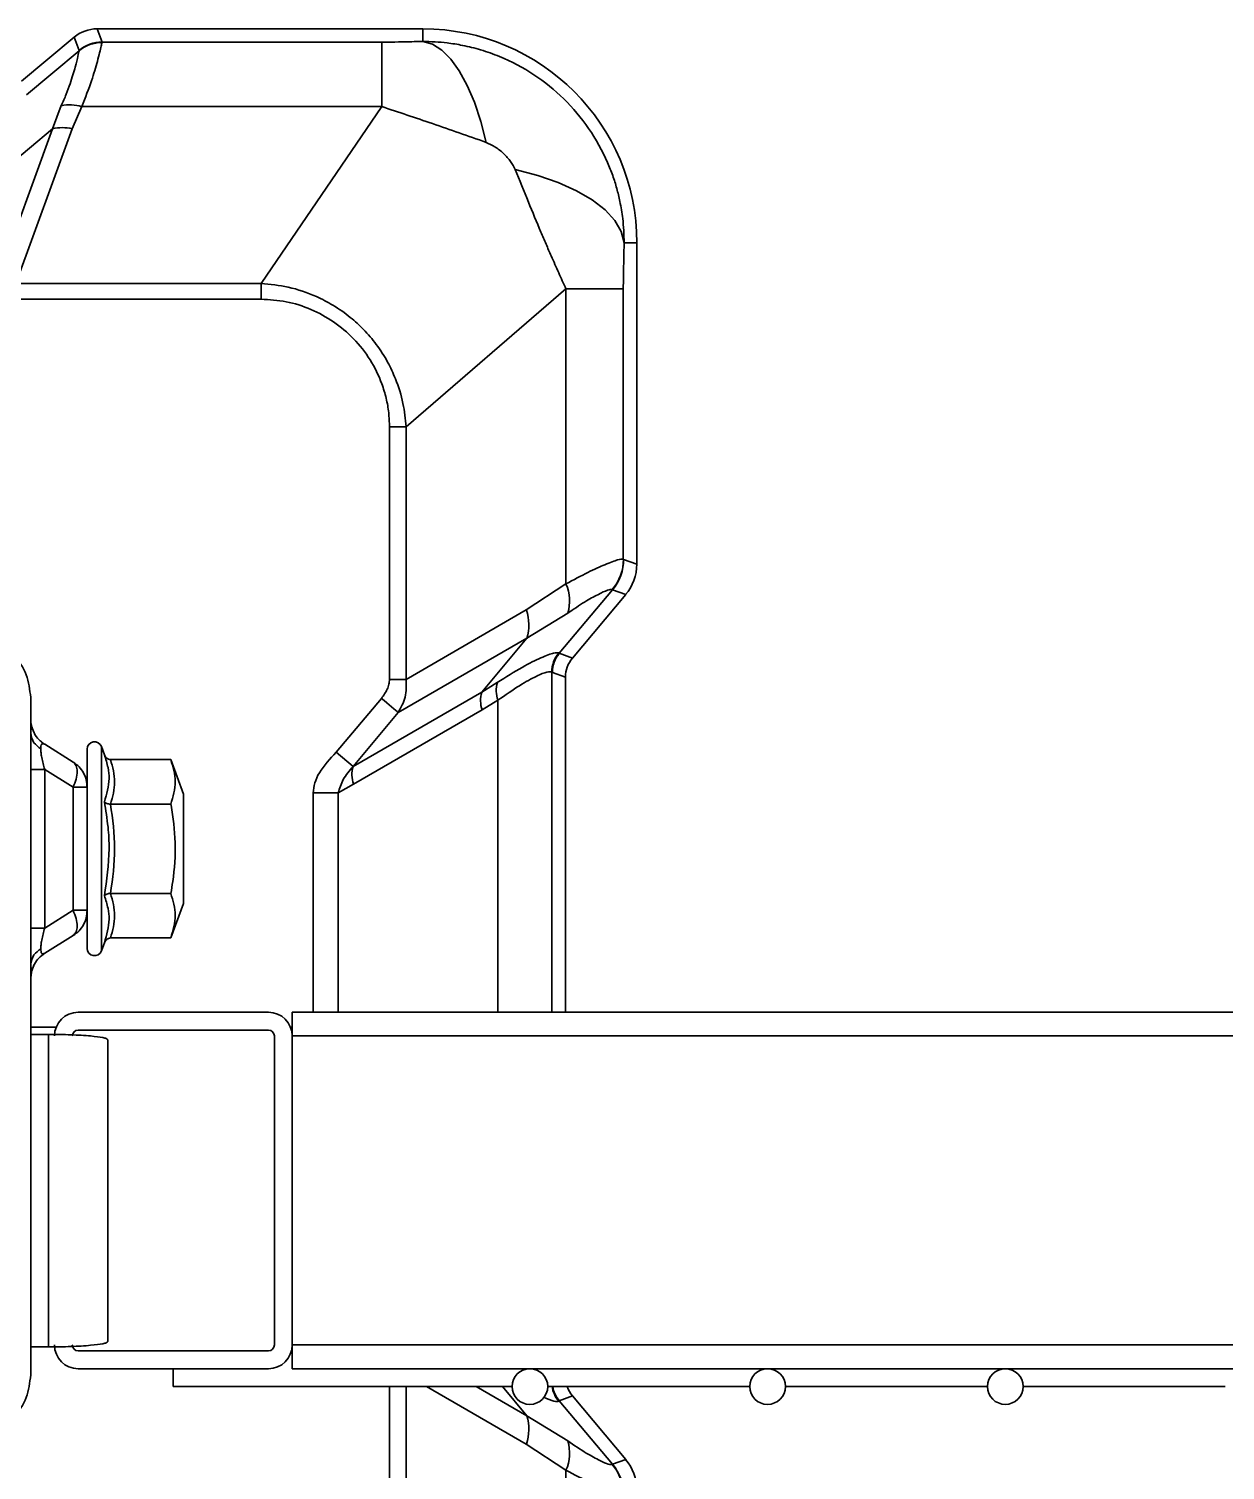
# Model space of a CAD drawing. Header units: millimetres. Extents: x 0 to 420, y 0 to 297.
# Drawn here: x 189.286 to 190.293, y 147.068 to 148.281 of the extents above; entities that cross this region are included whole.
import ezdxf

# ---------------------------------------------------------------- set-up
doc = ezdxf.new("R2010")
doc.units = ezdxf.units.MM

msp = doc.modelspace()

# ---------------------------------------------------------------- linework, layer by layer
at = {"color": 7, "linetype": 'Continuous', "lineweight": 35}
for p, q in [((189.3477, 148.2698), (189.3436, 148.2809)), ((189.6177, 148.2809), (189.3436, 148.2809)), ((189.6177, 148.2703), (189.6177, 148.2809)), ((189.3243, 148.2739), (189.2801, 148.2368)), ((189.3243, 148.2739), (189.3284, 148.2628)), ((189.3477, 148.2698), (189.3477, 148.2694)), ((189.3477, 148.2698), (189.5831, 148.2698)), ((189.5831, 148.2155), (189.5831, 148.2698)), ((189.3284, 148.2625), (189.2842, 148.2254)), ((189.3284, 148.2628), (189.3284, 148.2625)), ((189.306, 148.1968), (189.3134, 148.2163)), ((189.3307, 148.2155), (189.3225, 148.1969)), ((189.5831, 148.2155), (189.3307, 148.2155)), ((189.4816, 148.0666), (189.5831, 148.2155)), ((189.2576, 148.0638), (189.306, 148.1968)), ((189.306, 148.1968), (189.2674, 148.1643)), ((189.3225, 148.1969), (189.2751, 148.0666)), ((189.787, 148.1009), (189.7977, 148.1009)), ((189.7977, 147.8305), (189.7977, 148.1009)), ((189.4816, 148.0666), (189.2751, 148.0666)), ((189.4816, 148.0534), (189.4816, 148.0666)), ((189.6035, 147.946), (189.738, 148.0621)), ((189.738, 147.8138), (189.738, 148.0621)), ((189.7863, 148.0621), (189.7863, 147.8347)), ((189.4816, 148.0534), (189.2751, 148.0534)), ((189.5896, 147.946), (189.6035, 147.946)), ((189.5896, 147.7335), (189.5896, 147.946)), ((189.6035, 147.7335), (189.6035, 147.946)), ((189.7866, 147.8345), (189.7863, 147.8347)), ((189.7866, 147.8345), (189.7977, 147.8305)), ((189.7047, 147.7919), (189.738, 147.8138)), ((189.7324, 147.7555), (189.7772, 147.8089)), ((189.7435, 147.7514), (189.7884, 147.8048)), ((189.7772, 147.8089), (189.7769, 147.809)), ((189.7772, 147.8089), (189.7884, 147.8048)), ((189.6035, 147.7335), (189.7047, 147.7919)), ((189.7052, 147.7681), (189.7395, 147.7892)), ((189.597, 147.7056), (189.7052, 147.7681)), ((189.6672, 147.7227), (189.7052, 147.7681)), ((189.732, 147.7557), (189.7324, 147.7555)), ((189.7324, 147.7555), (189.7435, 147.7514)), ((189.5896, 147.7335), (189.6035, 147.7335)), ((189.7266, 147.7394), (189.7261, 147.7397)), ((189.7261, 147.4534), (189.7261, 147.7397)), ((189.7266, 147.7394), (189.7377, 147.7353)), ((189.7377, 147.7353), (189.7377, 147.4534)), ((189.559, 147.6603), (189.6672, 147.7227)), ((189.6672, 147.7227), (189.6803, 147.731)), ((189.2877, 147.7182), (189.2877, 147.1482)), ((189.5448, 147.6722), (189.5828, 147.7175)), ((189.6675, 147.7078), (189.5593, 147.6454)), ((189.6808, 147.7159), (189.6675, 147.7078)), ((189.6808, 147.4534), (189.6808, 147.7159)), ((189.2892, 147.6909), (189.2879, 147.6971)), ((189.559, 147.6603), (189.597, 147.7056)), ((189.2902, 147.6892), (189.2884, 147.694)), ((189.2987, 147.6792), (189.2969, 147.6807)), ((189.2989, 147.6789), (189.2995, 147.6789)), ((189.2995, 147.6789), (189.3234, 147.6639)), ((189.3352, 147.6427), (189.3352, 147.6748)), ((189.3497, 147.6701), (189.3472, 147.6769)), ((189.3472, 147.505), (189.3472, 147.6769)), ((189.5448, 147.6722), (189.559, 147.6603)), ((189.3549, 147.666), (189.4056, 147.666)), ((189.4162, 147.6369), (189.4056, 147.666)), ((189.2995, 147.6577), (189.2995, 147.5242)), ((189.2995, 147.6577), (189.3234, 147.6427)), ((189.3234, 147.5392), (189.3234, 147.6427)), ((189.3234, 147.6427), (189.3352, 147.6427)), ((189.3352, 147.5392), (189.3352, 147.6427)), ((189.4162, 147.6369), (189.4162, 147.5449)), ((189.5255, 147.6379), (189.5464, 147.6379)), ((189.5255, 147.4534), (189.5255, 147.6379)), ((189.5593, 147.6454), (189.5464, 147.6379)), ((189.5464, 147.4534), (189.5464, 147.6379)), ((189.3549, 147.6285), (189.4056, 147.6285)), ((189.3549, 147.5534), (189.4056, 147.5534)), ((189.2995, 147.5242), (189.3234, 147.5392)), ((189.3234, 147.5392), (189.3352, 147.5392)), ((189.3352, 147.5071), (189.3352, 147.5392)), ((189.4056, 147.5159), (189.4162, 147.5449)), ((189.2995, 147.503), (189.3234, 147.518)), ((189.3549, 147.5159), (189.4056, 147.5159)), ((189.3472, 147.505), (189.3497, 147.5118)), ((189.2879, 147.4847), (189.2892, 147.4909)), ((189.2884, 147.4878), (189.2902, 147.4926)), ((189.2883, 147.4888), (189.2877, 147.4818)), ((189.2881, 147.4847), (189.2884, 147.4871)), ((189.4877, 147.4534), (189.3277, 147.4534)), ((191.1077, 147.4534), (189.5077, 147.4534)), ((189.5077, 147.4334), (189.5077, 147.4534)), ((189.2877, 147.4409), (189.3092, 147.4409)), ((189.3092, 147.4409), (189.2877, 147.4409)), ((189.5062, 147.4409), (189.5077, 147.4409)), ((189.5077, 147.4409), (189.5062, 147.4409)), ((189.3027, 147.4347), (189.2877, 147.4347)), ((189.3027, 147.4347), (189.3027, 147.1717)), ((189.4877, 147.4384), (189.3277, 147.4384)), ((189.3527, 147.1763), (189.3527, 147.4301)), ((189.4927, 147.1734), (189.4927, 147.4334)), ((189.5077, 147.1734), (189.5077, 147.4334)), ((191.1077, 147.4334), (189.5077, 147.4334)), ((189.5077, 147.1734), (189.5077, 147.4334)), ((189.3027, 147.1717), (189.2877, 147.1717)), ((189.308, 147.1718), (189.3027, 147.1717)), ((189.3277, 147.1684), (189.4877, 147.1684)), ((189.5077, 147.1684), (189.5071, 147.1684)), ((191.1077, 147.1734), (189.5077, 147.1734)), ((189.5077, 147.1534), (189.5077, 147.1734)), ((189.3277, 147.1534), (189.4877, 147.1534)), ((189.4077, 147.1534), (189.4077, 147.1384)), ((191.1077, 147.1534), (189.5077, 147.1534)), ((189.4077, 147.1384), (189.6927, 147.1384)), ((189.5896, 146.9359), (189.5896, 147.1384)), ((189.6035, 146.9359), (189.6035, 147.1384)), ((189.6208, 147.1384), (189.7047, 147.09)), ((189.7052, 147.1138), (189.6626, 147.1384)), ((189.6846, 147.1384), (189.7052, 147.1138)), ((189.7227, 147.1384), (189.8927, 147.1384)), ((189.9227, 147.1384), (190.0927, 147.1384)), ((190.1227, 147.1384), (190.2927, 147.1384)), ((189.7324, 147.1264), (189.732, 147.1261)), ((189.7435, 147.1305), (189.7324, 147.1264)), ((189.7772, 147.073), (189.7324, 147.1264)), ((189.7884, 147.0771), (189.7435, 147.1305)), ((189.7052, 147.1138), (189.7395, 147.0927)), ((189.738, 147.068), (189.7047, 147.09)), ((189.7884, 147.0771), (189.7772, 147.073)), ((189.738, 146.8198), (189.738, 147.068)), ((189.7769, 147.0729), (189.7772, 147.073))]:
    msp.add_line(p, q, dxfattribs=at)
at = {"color": 7, "linetype": 'Continuous', "lineweight": 35, "flags": 128}
for points in [[(189.6708, 148.1854), (189.6663, 148.203), (189.661, 148.2191), (189.6549, 148.2333), (189.6483, 148.2455), (189.6411, 148.2555), (189.6335, 148.263), (189.6257, 148.2679), (189.6177, 148.2703)], [(189.6954, 148.1626), (189.7143, 148.1576), (189.7316, 148.1516), (189.747, 148.1447), (189.7602, 148.1369), (189.771, 148.1285), (189.7792, 148.1196), (189.7845, 148.1104), (189.787, 148.1009)], [(189.5828, 147.7175), (189.5851, 147.7156), (189.5873, 147.7137), (189.5894, 147.712), (189.5914, 147.7103), (189.5932, 147.7088), (189.5947, 147.7075), (189.596, 147.7064), (189.597, 147.7056)]]:
    msp.add_lwpolyline(points, dxfattribs=at)
at = {"color": 7, "linetype": 'Continuous', "lineweight": 35}
for centre in [(189.7077, 147.1384), (189.9077, 147.1384), (190.1077, 147.1384)]:
    msp.add_circle(centre, 0.015, dxfattribs=at)
for centre, radius, start, end in [((189.6177, 148.1009), 0.18, 360, 90), ((189.3477, 148.2398), 0.03, 90.0586, 129.9414), ((189.3476, 148.2394), 0.03, 89.859, 129.7499), ((189.3206, 148.184), 0.033, 72.1572, 102.5019), ((189.3146, 148.1615), 0.0363, 77.3368, 103.5701), ((189.7463, 147.8348), 0.0401, 320.0076, 359.8731), ((189.7465, 147.8346), 0.0401, 320.0586, 359.9414), ((189.7057, 147.7995), 0.0354, 343.0377, 23.8627), ((189.6667, 147.7791), 0.0401, 343.9657, 18.5164), ((189.7511, 147.7396), 0.025, 139.9679, 179.8339), ((189.7516, 147.7394), 0.025, 140.0586, 179.9414), ((189.6913, 147.7158), 0.0251, 163.9657, 198.5164), ((189.7034, 147.7243), 0.024, 163.7993, 200.3661), ((189.3414, 147.6748), 0.00619, 20, 180), ((189.5831, 147.6533), 0.0251, 163.9657, 198.5164), ((189.3414, 147.5071), 0.00619, 180, 340), ((189.3277, 147.4334), 0.02, 90, 180), ((189.4877, 147.4334), 0.02, 0, 90), ((189.3277, 147.4334), 0.005, 90, 180), ((189.4877, 147.4334), 0.005, 0, 90), ((189.3277, 147.1734), 0.02, 180, 270), ((189.3277, 147.1734), 0.005, 180, 270), ((189.4877, 147.1734), 0.005, 270, 0), ((189.4877, 147.1734), 0.02, 270, 0), ((189.7511, 147.1423), 0.025, 188.7641, 220.0266), ((189.7516, 147.1425), 0.025, 189.334, 219.9411), ((189.6667, 147.1027), 0.0401, 341.4836, 16.0343), ((189.7057, 147.0823), 0.0354, 336.1372, 16.9623), ((189.7463, 147.0471), 0.0401, 0.1269, 39.9924), ((189.7465, 147.0473), 0.0401, 0.0586, 39.9414)]:
    msp.add_arc(centre, radius, start, end, dxfattribs=at)
for centre, major_axis, start_param, end_param in [((189.3436, 148.2509), (0.0103, -0.0282), 2.793026, 3.49016), ((189.7576, 147.8305), (0.0376, -0.0137), 5.934618, 6.631752), ((189.7627, 147.7353), (0.0235, -0.0086), 2.793026, 3.49016), ((189.7627, 147.1466), (0.0235, 0.0086), 3.122637, 3.49016), ((189.7576, 147.0514), (-0.0376, -0.0137), 2.793026, 3.49016)]:
    msp.add_ellipse(centre, major_axis=major_axis, ratio=0.998448, start_param=start_param, end_param=end_param, dxfattribs=at)
for points, knots in [([(189.3477, 148.2694), (189.3475, 148.2685), (189.3471, 148.2669), (189.3458, 148.2613), (189.344, 148.2542), (189.3417, 148.2461), (189.338, 148.2342), (189.3337, 148.223), (189.3307, 148.2155)], [0, 0, 0, 0, 0.166395, 0.326802, 0.479925, 0.610174, 0.735331, 1, 1, 1, 1]), ([(189.5831, 148.2698), (189.5858, 148.2698), (189.5925, 148.2698), (189.6042, 148.27), (189.6128, 148.2702), (189.6177, 148.2703)], [0, 0, 0, 0, 0.2265988, 0.561025, 1, 1, 1, 1]), ([(189.6177, 148.2703), (189.6245, 148.2701), (189.6357, 148.2697), (189.6519, 148.267), (189.6667, 148.2634), (189.6873, 148.2561), (189.7116, 148.2432), (189.737, 148.2227), (189.7581, 148.1976), (189.7706, 148.175), (189.7775, 148.1576), (189.7809, 148.1467), (189.7838, 148.1346), (189.7864, 148.1194), (189.7868, 148.1077), (189.787, 148.1009)], [0, 0, 0, 0, 0.0764427, 0.1262367, 0.1853464, 0.2486732, 0.3718969, 0.4934184, 0.6155481, 0.7392606, 0.7832919, 0.8263377, 0.8683979, 0.9232224, 1, 1, 1, 1]), ([(189.3134, 148.2163), (189.3149, 148.2195), (189.3177, 148.2261), (189.3209, 148.2348), (189.3234, 148.2425), (189.3257, 148.2508), (189.3277, 148.2588), (189.3281, 148.2612), (189.3284, 148.2625)], [0, 0, 0, 0, 0.128995, 0.260465, 0.386664, 0.51504, 0.752772, 1, 1, 1, 1]), ([(189.6708, 148.1854), (189.6558, 148.1907), (189.6265, 148.2011), (189.5973, 148.2108), (189.5831, 148.2155)], [0, 0, 0, 0, 0.513929, 1, 1, 1, 1]), ([(189.6954, 148.1626), (189.6942, 148.1649), (189.6916, 148.1698), (189.6856, 148.1762), (189.6786, 148.1819), (189.6733, 148.1843), (189.6708, 148.1854)], [0, 0, 0, 0, 0.228464, 0.490672, 0.757738, 1, 1, 1, 1]), ([(189.738, 148.0621), (189.736, 148.0666), (189.732, 148.0756), (189.7263, 148.0883), (189.7213, 148.0998), (189.7148, 148.1149), (189.7061, 148.1361), (189.6991, 148.1535), (189.6954, 148.1626)], [0, 0, 0, 0, 0.140816, 0.284488, 0.382285, 0.482496, 0.729213, 1, 1, 1, 1]), ([(189.787, 148.1009), (189.7868, 148.092), (189.7865, 148.0808), (189.7864, 148.068), (189.7863, 148.0641), (189.7863, 148.0626), (189.7863, 148.0621)], [0, 0, 0, 0, 0.712288, 0.891315, 0.960245, 1, 1, 1, 1]), ([(189.6035, 147.946), (189.6029, 147.9526), (189.6015, 147.9664), (189.5957, 147.9847), (189.588, 148.0012), (189.579, 148.0153), (189.5683, 148.0278), (189.5561, 148.039), (189.5428, 148.0483), (189.5254, 148.0573), (189.5052, 148.0643), (189.4892, 148.0659), (189.4816, 148.0666)], [0, 0, 0, 0, 0.105818, 0.221247, 0.303726, 0.397637, 0.486458, 0.56599, 0.660847, 0.744444, 0.877991, 1, 1, 1, 1]), ([(189.738, 148.0621), (189.7447, 148.0621), (189.7583, 148.0621), (189.773, 148.0621), (189.7832, 148.0621), (189.7853, 148.0621), (189.7863, 148.0621)], [0, 0, 0, 0, 0.247804, 0.5, 0.752196, 1, 1, 1, 1]), ([(189.7861, 148.0621), (189.7861, 148.0621), (189.7862, 148.0623), (189.7862, 148.063), (189.7863, 148.0637), (189.7863, 148.0643)], [0, 0, 0, 0, 0.207126, 0.438229, 1, 1, 1, 1]), ([(189.5896, 147.946), (189.5894, 147.9499), (189.5892, 147.958), (189.587, 147.9702), (189.5824, 147.9854), (189.5739, 148.0028), (189.56, 148.0205), (189.543, 148.0349), (189.5237, 148.0454), (189.503, 148.0522), (189.4886, 148.053), (189.4816, 148.0534)], [0, 0, 0, 0, 0.070722, 0.143758, 0.21913, 0.352151, 0.485358, 0.616819, 0.745052, 0.874872, 1, 1, 1, 1]), ([(189.738, 147.8138), (189.7444, 147.8173), (189.757, 147.824), (189.7719, 147.8306), (189.7828, 147.8347), (189.7851, 147.8347), (189.7863, 147.8347)], [0, 0, 0, 0, 0.245129, 0.480308, 0.739086, 1, 1, 1, 1]), ([(189.7769, 147.809), (189.776, 147.8091), (189.7741, 147.8092), (189.7656, 147.8053), (189.7541, 147.7991), (189.7444, 147.7925), (189.7395, 147.7892)], [0, 0, 0, 0, 0.267138, 0.52122, 0.755952, 1, 1, 1, 1]), ([(189.6803, 147.731), (189.6875, 147.7355), (189.7016, 147.7443), (189.7177, 147.7522), (189.7287, 147.7563), (189.7309, 147.7559), (189.732, 147.7557)], [0, 0, 0, 0, 0.264309, 0.514931, 0.766931, 1, 1, 1, 1]), ([(189.5828, 147.7175), (189.5846, 147.72), (189.5873, 147.7236), (189.5893, 147.7292), (189.5895, 147.7321), (189.5896, 147.7335)], [0, 0, 0, 0, 0.51551, 0.767405, 1, 1, 1, 1]), ([(189.597, 147.7056), (189.5993, 147.7098), (189.6039, 147.7184), (189.6037, 147.7284), (189.6035, 147.7335)], [0, 0, 0, 0, 0.492397, 1, 1, 1, 1]), ([(189.7261, 147.7397), (189.7251, 147.7399), (189.7231, 147.7404), (189.7135, 147.7365), (189.6994, 147.7289), (189.6871, 147.7203), (189.6808, 147.7159)], [0, 0, 0, 0, 0.24021, 0.485805, 0.736712, 1, 1, 1, 1]), ([(189.2877, 147.6883), (189.2882, 147.6854), (189.2891, 147.6804), (189.294, 147.6767), (189.2961, 147.675)], [0, 0, 0, 0, 0.559996, 1, 1, 1, 1]), ([(189.2971, 147.6808), (189.2962, 147.6815), (189.2937, 147.6834), (189.2914, 147.6864), (189.2905, 147.6888), (189.2903, 147.6893)], [0, 0, 0, 0, 0.294463, 0.87052, 1, 1, 1, 1]), ([(189.2961, 147.675), (189.2962, 147.6759), (189.2963, 147.6777), (189.2971, 147.6795), (189.2982, 147.6791), (189.2989, 147.6789)], [0, 0, 0, 0, 0.243902, 0.508229, 1, 1, 1, 1]), ([(189.2995, 147.6577), (189.2985, 147.661), (189.2973, 147.6658), (189.2963, 147.6718), (189.2962, 147.674), (189.2961, 147.675)], [0, 0, 0, 0, 0.551614, 0.784825, 1, 1, 1, 1]), ([(189.5255, 147.6379), (189.5258, 147.6408), (189.5263, 147.6467), (189.5323, 147.659), (189.5396, 147.6667), (189.5448, 147.6722)], [0, 0, 0, 0, 0.211639, 0.442849, 1, 1, 1, 1]), ([(189.3497, 147.6305), (189.3516, 147.637), (189.3544, 147.6464), (189.353, 147.6598), (189.3508, 147.6664), (189.3497, 147.6701)], [0, 0, 0, 0, 0.499729, 0.72853, 1, 1, 1, 1]), ([(189.3549, 147.666), (189.3543, 147.6661), (189.3532, 147.6662), (189.3517, 147.6671), (189.3505, 147.6683), (189.3499, 147.6695), (189.3497, 147.67), (189.3497, 147.6701)], [0, 0, 0, 0, 0.23614, 0.471311, 0.732321, 0.993287, 1, 1, 1, 1]), ([(189.4056, 147.666), (189.4074, 147.6598), (189.4111, 147.6473), (189.4075, 147.6348), (189.4056, 147.6285)], [0, 0, 0, 0, 0.491212, 1, 1, 1, 1]), ([(189.5464, 147.6379), (189.5476, 147.6418), (189.5502, 147.6501), (189.5559, 147.6567), (189.559, 147.6603)], [0, 0, 0, 0, 0.462726, 1, 1, 1, 1]), ([(189.3497, 147.5514), (189.3516, 147.5646), (189.3544, 147.5837), (189.353, 147.6103), (189.3508, 147.6234), (189.3497, 147.6305)], [0, 0, 0, 0, 0.500435, 0.728855, 1, 1, 1, 1]), ([(189.3497, 147.6305), (189.3497, 147.6305), (189.3499, 147.6302), (189.3505, 147.6296), (189.3517, 147.629), (189.3532, 147.6286), (189.3543, 147.6285), (189.3549, 147.6285)], [0, 0, 0, 0, 0.006713, 0.267679, 0.528689, 0.76386, 1, 1, 1, 1]), ([(189.3549, 147.6285), (189.3566, 147.616), (189.36, 147.591), (189.3566, 147.5659), (189.3549, 147.5534)], [0, 0, 0, 0, 0.499238, 1, 1, 1, 1]), ([(189.4056, 147.6285), (189.4057, 147.6282), (189.4076, 147.6175), (189.4102, 147.5958), (189.4086, 147.5708), (189.4062, 147.5567), (189.4056, 147.5534)], [0, 0, 0, 0, 0.009604, 0.432631, 0.866873, 1, 1, 1, 1]), ([(189.3497, 147.5514), (189.3497, 147.5514), (189.3499, 147.5517), (189.3505, 147.5522), (189.3517, 147.5529), (189.3532, 147.5533), (189.3543, 147.5534), (189.3549, 147.5534)], [0, 0, 0, 0, 0.006713, 0.267679, 0.528689, 0.76386, 1, 1, 1, 1]), ([(189.3497, 147.5118), (189.3516, 147.5185), (189.3544, 147.5282), (189.353, 147.5414), (189.3508, 147.5479), (189.3497, 147.5514)], [0, 0, 0, 0, 0.4997294, 0.7285298, 1, 1, 1, 1]), ([(189.4056, 147.5534), (189.4074, 147.5473), (189.4111, 147.5348), (189.4075, 147.5222), (189.4056, 147.5159)], [0, 0, 0, 0, 0.4912125, 1, 1, 1, 1]), ([(189.2961, 147.5068), (189.2962, 147.5078), (189.2963, 147.51), (189.2973, 147.516), (189.2985, 147.5208), (189.2995, 147.5242)], [0, 0, 0, 0, 0.2151838, 0.4483868, 1, 1, 1, 1]), ([(189.3497, 147.5118), (189.3497, 147.5118), (189.3499, 147.5124), (189.3505, 147.5135), (189.3517, 147.5148), (189.3532, 147.5157), (189.3543, 147.5158), (189.3549, 147.5159)], [0, 0, 0, 0, 0.006713, 0.267679, 0.528689, 0.76386, 1, 1, 1, 1]), ([(189.2877, 147.4936), (189.2882, 147.4964), (189.2891, 147.5015), (189.294, 147.5052), (189.2961, 147.5068)], [0, 0, 0, 0, 0.559996, 1, 1, 1, 1]), ([(189.2887, 147.4885), (189.2893, 147.4903), (189.2906, 147.4942), (189.2944, 147.4992), (189.2978, 147.5017), (189.2995, 147.503)], [0, 0, 0, 0, 0.315477, 0.657739, 1, 1, 1, 1]), ([(189.2995, 147.503), (189.2985, 147.5026), (189.2973, 147.5021), (189.2963, 147.5041), (189.2962, 147.5059), (189.2961, 147.5068)], [0, 0, 0, 0, 0.551614, 0.784825, 1, 1, 1, 1]), ([(189.3527, 147.4301), (189.3524, 147.4305), (189.3519, 147.4312), (189.3475, 147.4323), (189.3404, 147.4333), (189.3304, 147.434), (189.3188, 147.4346), (189.3091, 147.4347), (189.3027, 147.4347)], [0, 0, 0, 0, 0.157309, 0.270586, 0.50035, 0.630794, 0.757716, 1, 1, 1, 1]), ([(189.3027, 147.1717), (189.3091, 147.1718), (189.3188, 147.1719), (189.3304, 147.1725), (189.3404, 147.1732), (189.3475, 147.1742), (189.3519, 147.1753), (189.3524, 147.176), (189.3527, 147.1763)], [0, 0, 0, 0, 0.242279, 0.369202, 0.49965, 0.729414, 0.842683, 1, 1, 1, 1]), ([(189.732, 147.1261), (189.7311, 147.1259), (189.7293, 147.1254), (189.7226, 147.1281), (189.7193, 147.1294)], [0, 0, 0, 0, 0.517969, 1, 1, 1, 1]), ([(189.7395, 147.0927), (189.7449, 147.089), (189.7555, 147.0819), (189.7669, 147.0759), (189.7745, 147.0726), (189.7761, 147.0728), (189.7769, 147.0729)], [0, 0, 0, 0, 0.270175, 0.525289, 0.759332, 1, 1, 1, 1]), ([(189.7863, 147.0472), (189.7853, 147.0472), (189.7833, 147.0471), (189.7735, 147.0506), (189.7588, 147.057), (189.7451, 147.0643), (189.738, 147.068)], [0, 0, 0, 0, 0.239453, 0.47313, 0.728792, 1, 1, 1, 1])]:
    msp.add_open_spline(points, degree=3, knots=knots, dxfattribs=at)
for points in [[(189.2377, 147.7682), (189.2443, 147.7675), (189.2574, 147.766), (189.2739, 147.7544), (189.2854, 147.7379), (189.2869, 147.7248), (189.2877, 147.7182)], [(189.3234, 147.6427), (189.3244, 147.645), (189.3262, 147.6498), (189.327, 147.6561), (189.3262, 147.6612), (189.3244, 147.663), (189.3234, 147.6639)], [(189.3234, 147.6639), (189.3252, 147.6626), (189.3286, 147.6601), (189.3323, 147.6549), (189.3347, 147.649), (189.335, 147.6448), (189.3352, 147.6427)], [(189.3549, 147.666), (189.3566, 147.6597), (189.36, 147.6472), (189.3566, 147.6347), (189.3549, 147.6285)], [(189.2877, 147.6577), (189.2879, 147.6577), (189.2882, 147.6577), (189.2906, 147.6577), (189.2943, 147.6577), (189.2977, 147.6577), (189.2995, 147.6577)], [(189.3549, 147.5534), (189.3566, 147.5472), (189.36, 147.5346), (189.3566, 147.5221), (189.3549, 147.5159)], [(189.3234, 147.518), (189.3244, 147.5189), (189.3262, 147.5206), (189.327, 147.5257), (189.3262, 147.5321), (189.3244, 147.5368), (189.3234, 147.5392)], [(189.3234, 147.518), (189.3252, 147.5192), (189.3286, 147.5217), (189.3323, 147.5269), (189.3347, 147.5328), (189.335, 147.5371), (189.3352, 147.5392)], [(189.2995, 147.5242), (189.2977, 147.5242), (189.2943, 147.5242), (189.2906, 147.5242), (189.2882, 147.5242), (189.2879, 147.5242), (189.2877, 147.5242)], [(189.2877, 147.1482), (189.2869, 147.1417), (189.2854, 147.1286), (189.2739, 147.112), (189.2574, 147.1005), (189.2443, 147.099), (189.2377, 147.0982)]]:
    msp.add_open_spline(points, degree=3, dxfattribs=at)

doc.saveas('drawing.dxf')
